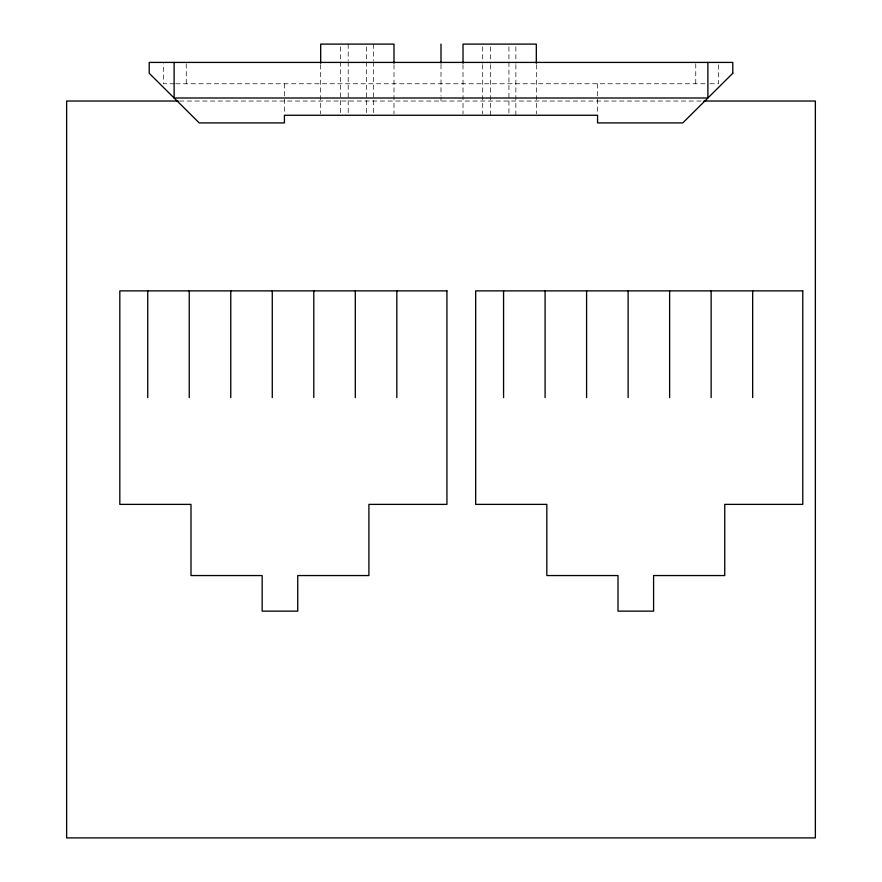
<?xml version="1.0" encoding="UTF-8"?>
<svg xmlns="http://www.w3.org/2000/svg" width="882" height="882" viewBox="0 0 882 882"><rect width="100%" height="100%" fill="white"/><g stroke="black" fill="none" stroke-linecap="round" stroke-linejoin="round"><path stroke-width="0.66" stroke-dasharray="4.41 3.31" d="M174.438 83.768L163.446 83.768L163.446 63.747M175.672 83.768L707.562 83.768M709.966 83.768L718.554 83.768L718.554 63.747M179.498 101.033L702.502 101.033M695.755 63.747L695.755 83.768M597.566 83.768L597.566 113.899M536.322 64.629L536.322 113.899M515.871 46.834L515.871 63.261M515.871 64.629L515.871 115.266M508.936 46.834L508.936 113.899M490.524 46.834L490.524 63.261M490.524 64.629L490.524 115.266M482.697 46.834L482.697 63.261M482.697 64.629L482.697 113.899M463.017 64.629L463.017 113.899M441 64.43L441 95.609M441 96.965L441 101.033M393.989 64.629L393.989 113.899M373.538 44.1L373.538 60.527M373.538 61.894L373.538 113.899M366.603 46.834L366.603 60.527M366.603 61.894L366.603 113.899M348.192 44.1L348.192 60.527M348.192 61.894L348.192 113.899M340.364 46.834L340.364 60.527M340.364 61.894L340.364 113.899M320.684 64.629L320.684 113.899M284.434 83.768L284.434 113.899M186.245 63.747L186.245 83.768"/><path stroke-width="1.32" d="M178.12 101.033L66.635 101.033L66.635 837.9L815.365 837.9L815.365 101.033L703.88 101.033M752.655 290.884L752.655 397.628M711.146 290.884L711.146 397.628M707.882 62.413L707.882 98.001L174.118 98.001L174.118 62.413M669.625 290.884L669.625 397.628M628.116 290.884L628.116 397.628M586.596 290.884L586.596 397.628M545.087 290.884L545.087 397.628M536.322 63.261L536.322 44.1L463.017 44.1L463.017 63.261M503.567 290.884L503.567 397.628M441 44.1L441 63.074M396.823 290.884L396.823 397.628M393.989 63.261L393.989 44.1L320.684 44.1L320.684 63.261M355.303 290.884L355.303 397.628M313.794 290.884L313.794 397.628M272.273 290.884L272.273 397.628M230.764 290.884L230.764 397.628M189.244 290.884L189.244 397.628M147.735 290.884L147.735 397.628M732.788 73.272L682.778 122.907L597.566 122.907L597.566 115.266L284.434 115.266L284.434 122.907L199.222 122.907L149.212 73.272L149.212 62.413L732.788 62.413L732.788 73.272M446.931 290.884L119.82 290.884L119.82 504.383L190.997 504.383L190.997 575.549L262.163 575.549L262.163 611.138L297.741 611.138L297.741 575.549L368.908 575.549L368.908 504.383L446.931 504.383L446.931 290.884M802.774 290.884L475.663 290.884L475.663 504.383L546.829 504.383L546.829 575.549L618.006 575.549L618.006 611.138L653.584 611.138L653.584 575.549L724.75 575.549L724.75 504.383L802.774 504.383L802.774 290.884"/></g></svg>
